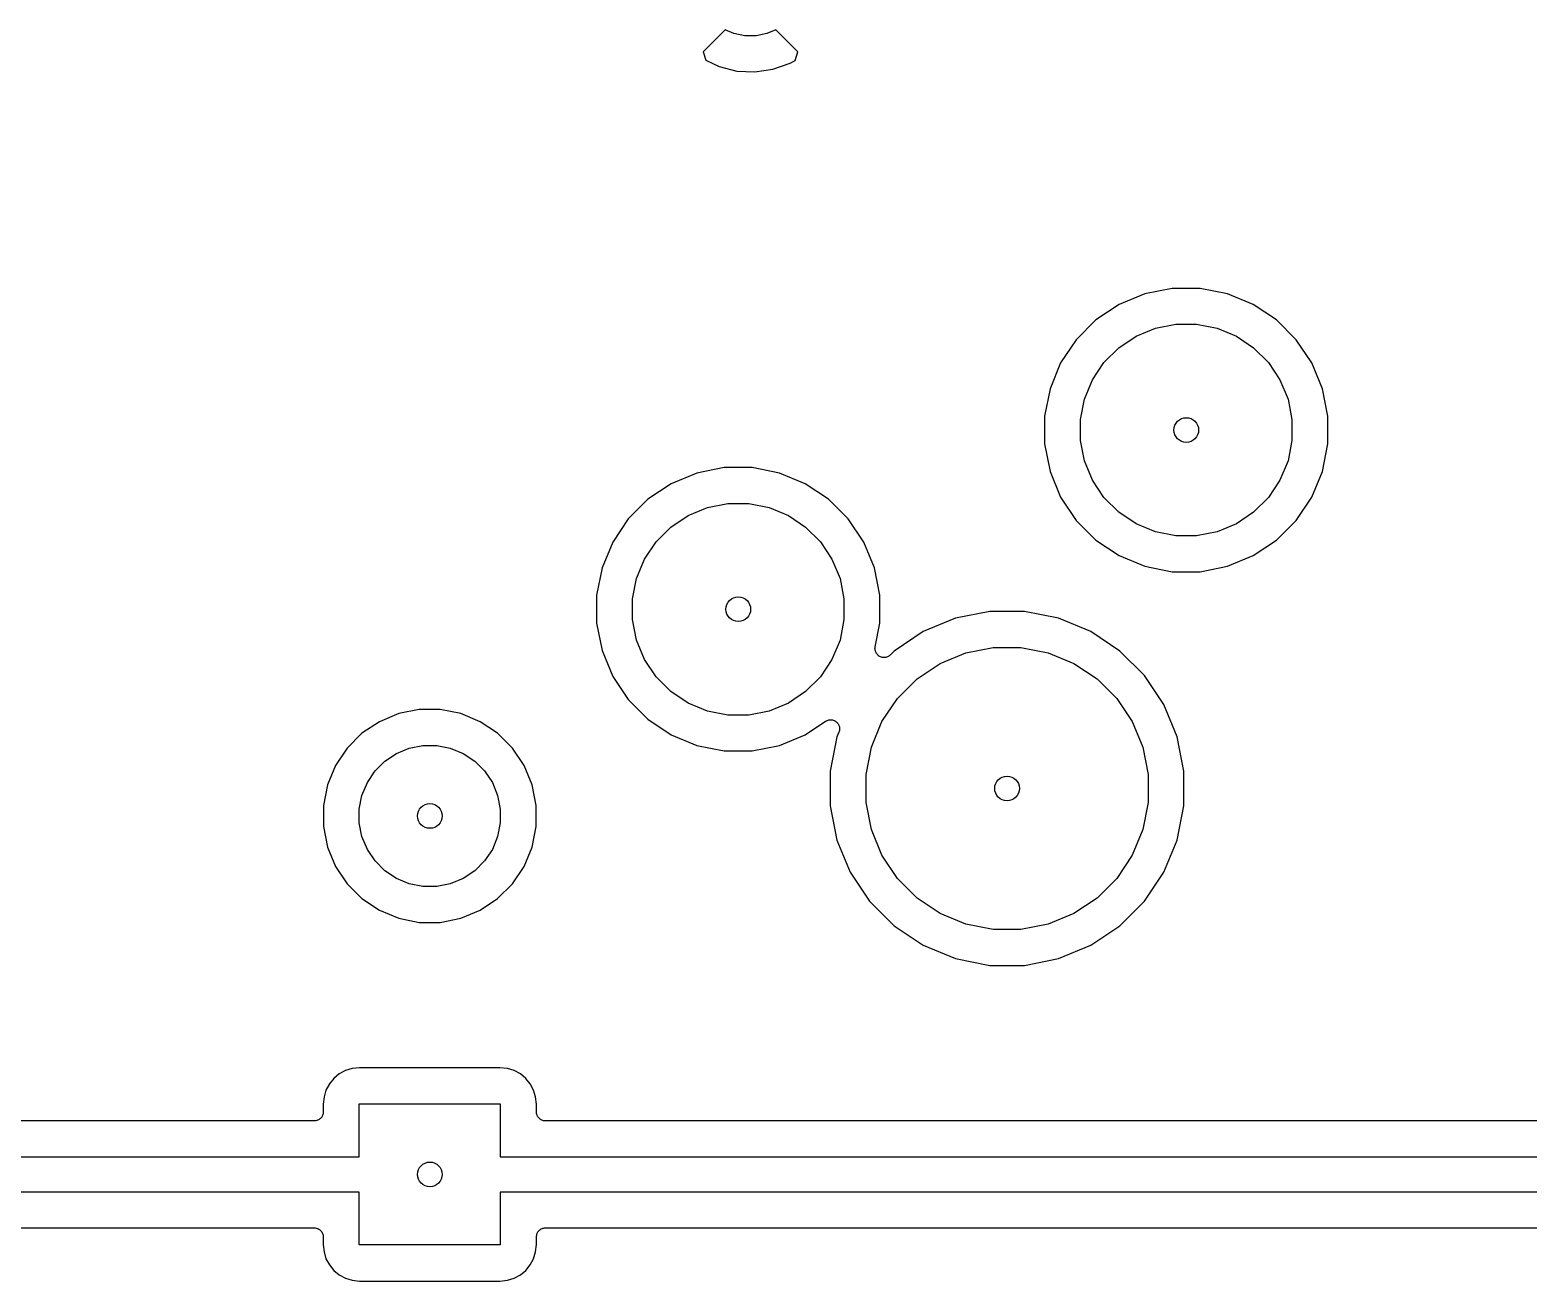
# Model space of a CAD drawing. Extents: x 1.5 to 15, y -8.3 to -3.1.
# Drawn here: x 13.043 to 13.879, y -4.9 to -4.201 of the extents above; entities that cross this region are included whole.
import ezdxf

# ---------------------------------------------------------------- set-up
doc = ezdxf.new("R2010")
doc.units = 0
doc.header["$MEASUREMENT"] = 0
doc.layers.add('BLACK', color=7, linetype='CONTINUOUS')

msp = doc.modelspace()

# ---------------------------------------------------------------- linework, layer by layer
at = {"layer": 'BLACK', "linetype": 'CONTINUOUS'}
for p, q in [((13.4308, -4.20148), (13.4185, -4.21375)), ((13.4357, -4.20351), (13.4308, -4.20148)), ((13.4418, -4.20472), (13.4357, -4.20351)), ((13.448, -4.20472), (13.4418, -4.20472)), ((13.4541, -4.20351), (13.448, -4.20472)), ((13.459, -4.20148), (13.4541, -4.20351)), ((13.4713, -4.21375), (13.459, -4.20148)), ((13.4185, -4.21375), (13.4199, -4.21836)), ((13.4199, -4.21836), (13.4274, -4.22195)), ((13.4274, -4.22195), (13.4373, -4.22441)), ((13.4574, -4.22342), (13.4671, -4.21997)), ((13.4671, -4.21997), (13.4699, -4.2185)), ((13.4699, -4.2185), (13.4713, -4.21375)), ((13.4373, -4.22441), (13.4474, -4.22491)), ((13.4474, -4.22491), (13.4574, -4.22342)), ((13.6803, -4.34565), (13.665, -4.34869)), ((13.6959, -4.34565), (13.6803, -4.34565)), ((13.7111, -4.34869), (13.6959, -4.34565)), ((13.6506, -4.35465), (13.6377, -4.3633)), ((13.665, -4.34869), (13.6506, -4.35465)), ((13.7255, -4.35465), (13.7111, -4.34869)), ((13.7385, -4.3633), (13.7255, -4.35465)), ((13.6377, -4.3633), (13.6267, -4.37431)), ((13.7495, -4.37431), (13.7385, -4.3633)), ((13.6504, -4.37883), (13.6601, -4.37237)), ((13.6601, -4.37237), (13.6709, -4.36792)), ((13.6709, -4.36792), (13.6823, -4.36565)), ((13.6823, -4.36565), (13.6939, -4.36565)), ((13.6939, -4.36565), (13.7053, -4.36792)), ((13.7053, -4.36792), (13.7161, -4.37237)), ((13.7161, -4.37237), (13.7257, -4.37883)), ((13.6267, -4.37431), (13.618, -4.38726)), ((13.6422, -4.38706), (13.6504, -4.37883)), ((13.7257, -4.37883), (13.734, -4.38706)), ((13.7581, -4.38726), (13.7495, -4.37431)), ((13.618, -4.38726), (13.6121, -4.40165)), ((13.6358, -4.39673), (13.6422, -4.38706)), ((13.734, -4.38706), (13.7404, -4.39673)), ((13.7641, -4.40165), (13.7581, -4.38726)), ((13.6313, -4.40748), (13.6358, -4.39673)), ((13.7404, -4.39673), (13.7449, -4.40748)), ((13.6121, -4.40165), (13.609, -4.41692)), ((13.7671, -4.41692), (13.7641, -4.40165)), ((13.629, -4.41889), (13.6313, -4.40748)), ((13.7449, -4.40748), (13.7471, -4.41889)), ((13.609, -4.41692), (13.609, -4.43249)), ((13.629, -4.43052), (13.629, -4.41889)), ((13.7471, -4.41889), (13.7471, -4.43052)), ((13.7671, -4.43249), (13.7671, -4.41692)), ((13.6313, -4.44193), (13.629, -4.43052)), ((13.7471, -4.43052), (13.7449, -4.44193)), ((13.609, -4.43249), (13.6121, -4.44776)), ((13.7641, -4.44776), (13.7671, -4.43249)), ((13.4303, -4.44565), (13.415, -4.44869)), ((13.4459, -4.44565), (13.4303, -4.44565)), ((13.4611, -4.44869), (13.4459, -4.44565)), ((13.6121, -4.44776), (13.618, -4.46215)), ((13.6358, -4.45268), (13.6313, -4.44193)), ((13.7449, -4.44193), (13.7404, -4.45268)), ((13.7581, -4.46215), (13.7641, -4.44776)), ((13.4006, -4.45465), (13.3877, -4.4633)), ((13.415, -4.44869), (13.4006, -4.45465)), ((13.4755, -4.45465), (13.4611, -4.44869)), ((13.4885, -4.4633), (13.4755, -4.45465)), ((13.6422, -4.46235), (13.6358, -4.45268)), ((13.7404, -4.45268), (13.734, -4.46235)), ((13.3877, -4.4633), (13.3767, -4.47431)), ((13.4995, -4.47431), (13.4885, -4.4633)), ((13.618, -4.46215), (13.6267, -4.4751)), ((13.6504, -4.47058), (13.6422, -4.46235)), ((13.734, -4.46235), (13.7257, -4.47058)), ((13.7495, -4.4751), (13.7581, -4.46215)), ((13.4004, -4.47883), (13.4101, -4.47237)), ((13.4101, -4.47237), (13.4209, -4.46792)), ((13.4209, -4.46792), (13.4323, -4.46565)), ((13.4323, -4.46565), (13.4439, -4.46565)), ((13.4439, -4.46565), (13.4553, -4.46792)), ((13.4553, -4.46792), (13.4661, -4.47237)), ((13.4661, -4.47237), (13.4757, -4.47883)), ((13.6601, -4.47704), (13.6504, -4.47058)), ((13.7257, -4.47058), (13.7161, -4.47704)), ((13.3767, -4.47431), (13.368, -4.48726)), ((13.3922, -4.48706), (13.4004, -4.47883)), ((13.4757, -4.47883), (13.484, -4.48706)), ((13.5081, -4.48726), (13.4995, -4.47431)), ((13.6267, -4.4751), (13.6377, -4.48611)), ((13.6709, -4.48149), (13.6601, -4.47704)), ((13.7161, -4.47704), (13.7053, -4.48149)), ((13.7385, -4.48611), (13.7495, -4.4751)), ((13.368, -4.48726), (13.3621, -4.50165)), ((13.3858, -4.49673), (13.3922, -4.48706)), ((13.484, -4.48706), (13.4904, -4.49673)), ((13.5141, -4.50165), (13.5081, -4.48726)), ((13.6377, -4.48611), (13.6506, -4.49476)), ((13.6823, -4.48376), (13.6709, -4.48149)), ((13.6939, -4.48376), (13.6823, -4.48376)), ((13.7053, -4.48149), (13.6939, -4.48376)), ((13.7255, -4.49476), (13.7385, -4.48611)), ((13.3813, -4.50748), (13.3858, -4.49673)), ((13.4904, -4.49673), (13.4949, -4.50748)), ((13.6506, -4.49476), (13.665, -4.50072)), ((13.7111, -4.50072), (13.7255, -4.49476)), ((13.3621, -4.50165), (13.359, -4.51692)), ((13.5171, -4.51692), (13.5141, -4.50165)), ((13.665, -4.50072), (13.6803, -4.50376)), ((13.6803, -4.50376), (13.6959, -4.50376)), ((13.6959, -4.50376), (13.7111, -4.50072)), ((13.379, -4.51889), (13.3813, -4.50748)), ((13.4949, -4.50748), (13.4971, -4.51889)), ((13.359, -4.51692), (13.359, -4.53249)), ((13.379, -4.53052), (13.379, -4.51889)), ((13.4971, -4.51889), (13.4971, -4.53052)), ((13.5171, -4.53249), (13.5171, -4.51692)), ((13.3813, -4.54193), (13.379, -4.53052)), ((13.4971, -4.53052), (13.4949, -4.54193)), ((13.5593, -4.52976), (13.5413, -4.5372)), ((13.5784, -4.52596), (13.5593, -4.52976)), ((13.5978, -4.52596), (13.5784, -4.52596)), ((13.6169, -4.52976), (13.5978, -4.52596)), ((13.6349, -4.5372), (13.6169, -4.52976)), ((13.359, -4.53249), (13.3621, -4.54776)), ((13.5145, -4.54568), (13.5171, -4.53249)), ((13.5413, -4.5372), (13.5251, -4.54801)), ((13.651, -4.54801), (13.6349, -4.5372)), ((13.3621, -4.54776), (13.368, -4.56215)), ((13.3858, -4.55268), (13.3813, -4.54193)), ((13.4949, -4.54193), (13.4904, -4.55268)), ((13.5144, -4.54664), (13.5145, -4.54616)), ((13.5144, -4.54665), (13.5144, -4.54664)), ((13.5145, -4.54713), (13.5144, -4.54665)), ((13.5144, -4.54665), (13.5144, -4.54665)), ((13.5145, -4.54616), (13.5145, -4.54568)), ((13.5145, -4.54761), (13.5145, -4.54713)), ((13.5145, -4.54762), (13.5145, -4.54761)), ((13.5145, -4.54763), (13.5145, -4.54762)), ((13.5147, -4.54809), (13.5145, -4.54763)), ((13.5148, -4.54855), (13.5147, -4.54809)), ((13.5251, -4.54801), (13.523, -4.55019)), ((13.5651, -4.54899), (13.5803, -4.54596)), ((13.5803, -4.54596), (13.5958, -4.54596)), ((13.5958, -4.54596), (13.6111, -4.54899)), ((13.6648, -4.56176), (13.651, -4.54801)), ((13.3922, -4.56235), (13.3858, -4.55268)), ((13.4904, -4.55268), (13.484, -4.56235)), ((13.5148, -4.54856), (13.5148, -4.54855)), ((13.5148, -4.54855), (13.5148, -4.54855)), ((13.515, -4.54899), (13.5148, -4.54856)), ((13.5153, -4.54941), (13.515, -4.54899)), ((13.5153, -4.54942), (13.5153, -4.54941)), ((13.5156, -4.54979), (13.5153, -4.54942)), ((13.5153, -4.54942), (13.5153, -4.54942)), ((13.5159, -4.55017), (13.5156, -4.54979)), ((13.5159, -4.55018), (13.5159, -4.55017)), ((13.5159, -4.55017), (13.5159, -4.55017)), ((13.5162, -4.55048), (13.5159, -4.55018)), ((13.5166, -4.55079), (13.5162, -4.55048)), ((13.5166, -4.5508), (13.5166, -4.55079)), ((13.5171, -4.55103), (13.5166, -4.5508)), ((13.5166, -4.5508), (13.5166, -4.5508)), ((13.5175, -4.55126), (13.5171, -4.55103)), ((13.5175, -4.55127), (13.5175, -4.55126)), ((13.5175, -4.55126), (13.5175, -4.55126)), ((13.518, -4.55141), (13.5175, -4.55127)), ((13.5184, -4.55155), (13.518, -4.55141)), ((13.5184, -4.55156), (13.5184, -4.55155)), ((13.5184, -4.55155), (13.5184, -4.55155)), ((13.5189, -4.55161), (13.5184, -4.55156)), ((13.5194, -4.55166), (13.5189, -4.55161)), ((13.5199, -4.55162), (13.5194, -4.55166)), ((13.5194, -4.55166), (13.5194, -4.55166)), ((13.5194, -4.55166), (13.5194, -4.55166)), ((13.5203, -4.55157), (13.5199, -4.55162)), ((13.5204, -4.55157), (13.5203, -4.55157)), ((13.5208, -4.55144), (13.5204, -4.55157)), ((13.5204, -4.55157), (13.5204, -4.55157)), ((13.5213, -4.5513), (13.5208, -4.55144)), ((13.5217, -4.55107), (13.5213, -4.5513)), ((13.5213, -4.5513), (13.5213, -4.5513)), ((13.5213, -4.5513), (13.5213, -4.5513)), ((13.5221, -4.55085), (13.5217, -4.55107)), ((13.5222, -4.55085), (13.5221, -4.55085)), ((13.5225, -4.55054), (13.5222, -4.55085)), ((13.5222, -4.55085), (13.5222, -4.55085)), ((13.5229, -4.55024), (13.5225, -4.55054)), ((13.523, -4.55019), (13.5229, -4.55023)), ((13.5229, -4.55023), (13.5229, -4.55023)), ((13.5229, -4.55023), (13.5229, -4.55023)), ((13.5229, -4.55023), (13.5229, -4.55024)), ((13.5379, -4.56354), (13.5508, -4.55493)), ((13.5508, -4.55493), (13.5651, -4.54899)), ((13.6111, -4.54899), (13.6254, -4.55493)), ((13.6254, -4.55493), (13.6383, -4.56354)), ((13.368, -4.56215), (13.3767, -4.5751)), ((13.4004, -4.57058), (13.3922, -4.56235)), ((13.484, -4.56235), (13.4757, -4.57058)), ((13.5269, -4.57451), (13.5379, -4.56354)), ((13.6383, -4.56354), (13.6493, -4.57451)), ((13.6756, -4.57793), (13.6648, -4.56176)), ((13.4101, -4.57704), (13.4004, -4.57058)), ((13.4757, -4.57058), (13.4661, -4.57704)), ((13.2601, -4.58069), (13.2486, -4.58297)), ((13.2718, -4.58069), (13.2601, -4.58069)), ((13.2833, -4.58297), (13.2718, -4.58069)), ((13.3767, -4.5751), (13.3877, -4.58611)), ((13.4209, -4.58149), (13.4101, -4.57704)), ((13.4323, -4.58376), (13.4209, -4.58149)), ((13.4553, -4.58149), (13.4439, -4.58376)), ((13.4661, -4.57704), (13.4553, -4.58149)), ((13.5183, -4.58741), (13.5269, -4.57451)), ((13.6493, -4.57451), (13.6579, -4.58741)), ((13.683, -4.5959), (13.6756, -4.57793)), ((13.2378, -4.58745), (13.2281, -4.59394)), ((13.2486, -4.58297), (13.2378, -4.58745)), ((13.2941, -4.58745), (13.2833, -4.58297)), ((13.3038, -4.59394), (13.2941, -4.58745)), ((13.3877, -4.58611), (13.4006, -4.59476)), ((13.4439, -4.58376), (13.4323, -4.58376)), ((13.4755, -4.59476), (13.4868, -4.58722)), ((13.4868, -4.58722), (13.4869, -4.58718)), ((13.4869, -4.58718), (13.4873, -4.58695)), ((13.4869, -4.58718), (13.4869, -4.58718)), ((13.4869, -4.58718), (13.4869, -4.58718)), ((13.4869, -4.58718), (13.4869, -4.58718)), ((13.4873, -4.58695), (13.4877, -4.58673)), ((13.4877, -4.58673), (13.4878, -4.58673)), ((13.4878, -4.58673), (13.4882, -4.5866)), ((13.4878, -4.58673), (13.4878, -4.58673)), ((13.4882, -4.5866), (13.4887, -4.58646)), ((13.4887, -4.58646), (13.4892, -4.58642)), ((13.4887, -4.58646), (13.4887, -4.58646)), ((13.4887, -4.58646), (13.4887, -4.58646)), ((13.4892, -4.58642), (13.4897, -4.58637)), ((13.4897, -4.58637), (13.4897, -4.58637)), ((13.4897, -4.58637), (13.4897, -4.58637)), ((13.4897, -4.58637), (13.4902, -4.58643)), ((13.4902, -4.58643), (13.4906, -4.58648)), ((13.4906, -4.58648), (13.4906, -4.58648)), ((13.4906, -4.58648), (13.4906, -4.58648)), ((13.4906, -4.58648), (13.4911, -4.58663)), ((13.4911, -4.58663), (13.4916, -4.58677)), ((13.4916, -4.58677), (13.4916, -4.58677)), ((13.4916, -4.58677), (13.4916, -4.58677)), ((13.4916, -4.58677), (13.492, -4.58701)), ((13.492, -4.58701), (13.4924, -4.58723)), ((13.4924, -4.58723), (13.4924, -4.58724)), ((13.4924, -4.58724), (13.4924, -4.58724)), ((13.4924, -4.58724), (13.4928, -4.58755)), ((13.4928, -4.58755), (13.4932, -4.58786)), ((13.4932, -4.58786), (13.4932, -4.58786)), ((13.4932, -4.58786), (13.4932, -4.58787)), ((13.4932, -4.58787), (13.4935, -4.58824)), ((13.4935, -4.58824), (13.4938, -4.58861)), ((13.4938, -4.58861), (13.4938, -4.58862)), ((13.4938, -4.58862), (13.4938, -4.58862)), ((13.4938, -4.58862), (13.494, -4.58906)), ((13.494, -4.58906), (13.4942, -4.58948)), ((13.4942, -4.58948), (13.4942, -4.58948)), ((13.4942, -4.58948), (13.4942, -4.58949)), ((13.4942, -4.58949), (13.4944, -4.58996)), ((13.5124, -4.60174), (13.5183, -4.58741)), ((13.6579, -4.58741), (13.6638, -4.60174)), ((13.2281, -4.59394), (13.2198, -4.60221)), ((13.3121, -4.60221), (13.3038, -4.59394)), ((13.4006, -4.59476), (13.415, -4.60072)), ((13.4611, -4.60072), (13.4755, -4.59476)), ((13.4931, -4.5959), (13.4894, -4.61498)), ((13.4942, -4.59329), (13.4931, -4.5959)), ((13.4944, -4.59283), (13.4942, -4.59329)), ((13.4944, -4.58996), (13.4945, -4.59041)), ((13.4945, -4.59237), (13.4944, -4.59283)), ((13.4945, -4.59041), (13.4945, -4.59042)), ((13.4945, -4.59042), (13.4945, -4.59042)), ((13.4945, -4.59042), (13.4946, -4.59092)), ((13.4946, -4.59188), (13.4945, -4.59235)), ((13.4945, -4.59235), (13.4945, -4.59236)), ((13.4945, -4.59236), (13.4945, -4.59237)), ((13.4946, -4.59092), (13.4946, -4.59138)), ((13.4946, -4.59138), (13.4946, -4.59139)), ((13.4946, -4.59139), (13.4946, -4.59139)), ((13.4946, -4.59139), (13.4946, -4.59188)), ((13.6868, -4.61498), (13.683, -4.5959)), ((13.2198, -4.60221), (13.2134, -4.61194)), ((13.2409, -4.60948), (13.2473, -4.60517)), ((13.2473, -4.60517), (13.2545, -4.6022)), ((13.2545, -4.6022), (13.2621, -4.60069)), ((13.2621, -4.60069), (13.2698, -4.60069)), ((13.2698, -4.60069), (13.2774, -4.6022)), ((13.2774, -4.6022), (13.2846, -4.60517)), ((13.2846, -4.60517), (13.2911, -4.60948)), ((13.3186, -4.61194), (13.3121, -4.60221)), ((13.415, -4.60072), (13.4303, -4.60376)), ((13.4303, -4.60376), (13.4459, -4.60376)), ((13.4459, -4.60376), (13.4611, -4.60072)), ((13.5094, -4.61695), (13.5124, -4.60174)), ((13.6638, -4.60174), (13.6668, -4.61695)), ((13.2134, -4.61194), (13.2089, -4.62274)), ((13.2311, -4.62141), (13.2354, -4.61496)), ((13.2354, -4.61496), (13.2409, -4.60948)), ((13.2911, -4.60948), (13.2965, -4.61496)), ((13.2965, -4.61496), (13.3009, -4.62141)), ((13.3231, -4.62274), (13.3186, -4.61194)), ((13.4894, -4.61498), (13.4894, -4.63443)), ((13.6868, -4.63443), (13.6868, -4.61498)), ((13.2089, -4.62274), (13.2066, -4.63421)), ((13.2281, -4.62858), (13.2311, -4.62141)), ((13.3009, -4.62141), (13.3038, -4.62858)), ((13.3253, -4.63421), (13.3231, -4.62274)), ((13.5094, -4.63246), (13.5094, -4.61695)), ((13.6668, -4.61695), (13.6668, -4.63246)), ((13.2266, -4.63618), (13.2281, -4.62858)), ((13.3038, -4.62858), (13.3053, -4.63618)), ((13.2066, -4.63421), (13.2066, -4.64591)), ((13.2266, -4.64394), (13.2266, -4.63618)), ((13.3053, -4.63618), (13.3053, -4.64394)), ((13.3253, -4.64591), (13.3253, -4.63421)), ((13.4894, -4.63443), (13.4931, -4.65351)), ((13.5124, -4.64767), (13.5094, -4.63246)), ((13.6668, -4.63246), (13.6638, -4.64767)), ((13.683, -4.65351), (13.6868, -4.63443)), ((13.2066, -4.64591), (13.2089, -4.65738)), ((13.2281, -4.65154), (13.2266, -4.64394)), ((13.3053, -4.64394), (13.3038, -4.65154)), ((13.3231, -4.65738), (13.3253, -4.64591)), ((13.5183, -4.662), (13.5124, -4.64767)), ((13.6638, -4.64767), (13.6579, -4.662)), ((13.2311, -4.65871), (13.2281, -4.65154)), ((13.3038, -4.65154), (13.3009, -4.65871)), ((13.4931, -4.65351), (13.5006, -4.67148)), ((13.6756, -4.67148), (13.683, -4.65351)), ((13.2089, -4.65738), (13.2134, -4.66818)), ((13.2354, -4.66516), (13.2311, -4.65871)), ((13.3009, -4.65871), (13.2965, -4.66516)), ((13.3186, -4.66818), (13.3231, -4.65738)), ((13.5269, -4.6749), (13.5183, -4.662)), ((13.6579, -4.662), (13.6493, -4.6749)), ((13.2134, -4.66818), (13.2198, -4.67791)), ((13.2409, -4.67064), (13.2354, -4.66516)), ((13.2473, -4.67495), (13.2409, -4.67064)), ((13.2911, -4.67064), (13.2846, -4.67495)), ((13.2965, -4.66516), (13.2911, -4.67064)), ((13.3121, -4.67791), (13.3186, -4.66818)), ((13.5006, -4.67148), (13.5114, -4.68765)), ((13.6648, -4.68765), (13.6756, -4.67148)), ((13.2198, -4.67791), (13.2281, -4.68617)), ((13.2545, -4.67792), (13.2473, -4.67495)), ((13.2621, -4.67943), (13.2545, -4.67792)), ((13.2698, -4.67943), (13.2621, -4.67943)), ((13.2774, -4.67792), (13.2698, -4.67943)), ((13.2846, -4.67495), (13.2774, -4.67792)), ((13.3038, -4.68617), (13.3121, -4.67791)), ((13.5379, -4.68587), (13.5269, -4.6749)), ((13.6493, -4.6749), (13.6383, -4.68587)), ((13.2281, -4.68617), (13.2378, -4.69267)), ((13.2941, -4.69267), (13.3038, -4.68617)), ((13.5114, -4.68765), (13.5251, -4.7014)), ((13.5508, -4.69448), (13.5379, -4.68587)), ((13.6383, -4.68587), (13.6254, -4.69448)), ((13.651, -4.7014), (13.6648, -4.68765)), ((13.2378, -4.69267), (13.2486, -4.69715)), ((13.2486, -4.69715), (13.2601, -4.69943)), ((13.2718, -4.69943), (13.2833, -4.69715)), ((13.2833, -4.69715), (13.2941, -4.69267)), ((13.5651, -4.70042), (13.5508, -4.69448)), ((13.6254, -4.69448), (13.6111, -4.70042)), ((13.2601, -4.69943), (13.2718, -4.69943)), ((13.5251, -4.7014), (13.5413, -4.71221)), ((13.5803, -4.70344), (13.5651, -4.70042)), ((13.5958, -4.70344), (13.5803, -4.70344)), ((13.6111, -4.70042), (13.5958, -4.70344)), ((13.6349, -4.71221), (13.651, -4.7014)), ((13.5413, -4.71221), (13.5593, -4.71965)), ((13.6169, -4.71965), (13.6349, -4.71221)), ((13.5593, -4.71965), (13.5784, -4.72344)), ((13.5784, -4.72344), (13.5978, -4.72344)), ((13.5978, -4.72344), (13.6169, -4.71965)), ((13.2189, -4.78212), (13.2154, -4.78398)), ((13.2227, -4.78098), (13.2189, -4.78212)), ((13.2268, -4.78057), (13.2227, -4.78098)), ((13.3051, -4.78057), (13.2268, -4.78057)), ((13.3093, -4.78098), (13.3051, -4.78057)), ((13.313, -4.78212), (13.3093, -4.78098)), ((13.3165, -4.78398), (13.313, -4.78212)), ((13.2099, -4.78952), (13.208, -4.793)), ((13.2124, -4.78648), (13.2099, -4.78952)), ((13.2154, -4.78398), (13.2124, -4.78648)), ((13.3195, -4.78648), (13.3165, -4.78398)), ((13.322, -4.78952), (13.3195, -4.78648)), ((13.3239, -4.793), (13.322, -4.78952)), ((13.2069, -4.79677), (13.2065, -4.80093)), ((13.208, -4.793), (13.2069, -4.79677)), ((13.325, -4.79677), (13.3239, -4.793)), ((13.3255, -4.80093), (13.325, -4.79677)), ((13.2061, -4.80719), (13.2058, -4.8076)), ((13.2062, -4.8067), (13.2061, -4.80715)), ((13.2061, -4.80715), (13.2061, -4.80717)), ((13.2061, -4.80717), (13.2061, -4.80719)), ((13.2064, -4.80626), (13.2062, -4.8067)), ((13.2065, -4.80529), (13.2064, -4.80576)), ((13.2064, -4.80576), (13.2064, -4.80622)), ((13.2064, -4.80622), (13.2064, -4.80624)), ((13.2064, -4.80624), (13.2064, -4.80626)), ((13.2065, -4.80093), (13.2065, -4.80522)), ((13.2065, -4.80522), (13.2065, -4.80525)), ((13.2065, -4.80525), (13.2065, -4.80525)), ((13.2065, -4.80525), (13.2065, -4.80525)), ((13.2065, -4.80525), (13.2065, -4.80529)), ((13.2266, -4.83022), (13.2266, -4.80069)), ((13.2266, -4.80069), (13.3053, -4.80069)), ((13.3053, -4.80069), (13.3053, -4.83022)), ((13.3255, -4.80522), (13.3255, -4.80093)), ((13.3255, -4.80569), (13.3255, -4.80522)), ((13.3255, -4.80615), (13.3255, -4.80569)), ((13.3255, -4.80617), (13.3255, -4.80615)), ((13.3256, -4.80619), (13.3255, -4.80617)), ((13.3257, -4.80664), (13.3256, -4.80619)), ((13.3258, -4.80709), (13.3257, -4.80664)), ((13.3258, -4.80711), (13.3258, -4.80709)), ((13.3258, -4.80712), (13.3258, -4.80711)), ((13.3261, -4.80754), (13.3258, -4.80712)), ((13.2015, -4.81022), (12.018, -4.81022)), ((13.2019, -4.81017), (13.2015, -4.81022)), ((13.2024, -4.81013), (13.2019, -4.81017)), ((13.2029, -4.80999), (13.2024, -4.81012)), ((13.2024, -4.81012), (13.2024, -4.81012)), ((13.2024, -4.81012), (13.2024, -4.81013)), ((13.2033, -4.80985), (13.2029, -4.80999)), ((13.2034, -4.80984), (13.2033, -4.80985)), ((13.2038, -4.80962), (13.2034, -4.80984)), ((13.2034, -4.80984), (13.2034, -4.80984)), ((13.2042, -4.8094), (13.2038, -4.80962)), ((13.2046, -4.80908), (13.2042, -4.80938)), ((13.2042, -4.80938), (13.2042, -4.80939)), ((13.2042, -4.80939), (13.2042, -4.8094)), ((13.205, -4.80879), (13.2046, -4.80908)), ((13.2053, -4.8084), (13.205, -4.80876)), ((13.205, -4.80876), (13.205, -4.80878)), ((13.205, -4.80878), (13.205, -4.80879)), ((13.2056, -4.80804), (13.2053, -4.8084)), ((13.2058, -4.8076), (13.2056, -4.80801)), ((13.2056, -4.80801), (13.2056, -4.80803)), ((13.2056, -4.80803), (13.2056, -4.80804)), ((13.3263, -4.80795), (13.3261, -4.80754)), ((13.3263, -4.80797), (13.3263, -4.80795)), ((13.3263, -4.80798), (13.3263, -4.80797)), ((13.3266, -4.80835), (13.3263, -4.80798)), ((13.3269, -4.80871), (13.3266, -4.80835)), ((13.3269, -4.80873), (13.3269, -4.80871)), ((13.3269, -4.80874), (13.3269, -4.80873)), ((13.3273, -4.80904), (13.3269, -4.80874)), ((13.3276, -4.80934), (13.3273, -4.80904)), ((13.3276, -4.80935), (13.3276, -4.80934)), ((13.3277, -4.80936), (13.3276, -4.80935)), ((13.3281, -4.80959), (13.3277, -4.80936)), ((13.3285, -4.80981), (13.3281, -4.80959)), ((13.3285, -4.80982), (13.3285, -4.80981)), ((13.3285, -4.80983), (13.3285, -4.80982)), ((13.329, -4.80996), (13.3285, -4.80983)), ((13.3294, -4.81011), (13.329, -4.80996)), ((13.3295, -4.81011), (13.3294, -4.81011)), ((13.3294, -4.81011), (13.3294, -4.81011)), ((13.3299, -4.81016), (13.3295, -4.81011)), ((13.3304, -4.81022), (13.3299, -4.81016)), ((13.3305, -4.81022), (13.3304, -4.81022)), ((13.3304, -4.81022), (13.3304, -4.81022)), ((13.3304, -4.81022), (13.3304, -4.81022)), ((13.3304, -4.81022), (13.3304, -4.81022)), ((13.9515, -4.81022), (13.3305, -4.81022)), ((11.9928, -4.83022), (13.2266, -4.83022)), ((13.3053, -4.83022), (13.9766, -4.83022)), ((13.2266, -4.8499), (11.9928, -4.8499)), ((13.2266, -4.87943), (13.2266, -4.8499)), ((13.9766, -4.8499), (13.3053, -4.8499)), ((13.3053, -4.8499), (13.3053, -4.87943)), ((12.018, -4.8699), (13.2015, -4.8699)), ((13.2015, -4.8699), (13.2015, -4.8699)), ((13.2015, -4.8699), (13.2015, -4.8699)), ((13.2015, -4.8699), (13.2015, -4.8699)), ((13.2015, -4.8699), (13.2015, -4.8699)), ((13.2015, -4.8699), (13.202, -4.86995)), ((13.202, -4.86995), (13.2025, -4.87)), ((13.2025, -4.87), (13.2025, -4.87001)), ((13.2025, -4.87001), (13.2025, -4.87001)), ((13.2025, -4.87001), (13.203, -4.87015)), ((13.203, -4.87015), (13.2034, -4.87029)), ((13.2034, -4.87029), (13.2034, -4.8703)), ((13.2034, -4.8703), (13.2034, -4.87031)), ((13.2034, -4.87031), (13.2039, -4.87053)), ((13.2039, -4.87053), (13.2043, -4.87076)), ((13.2043, -4.87076), (13.2043, -4.87077)), ((13.2043, -4.87077), (13.2043, -4.87078)), ((13.2043, -4.87078), (13.2047, -4.87108)), ((13.2047, -4.87108), (13.205, -4.87138)), ((13.205, -4.87138), (13.205, -4.87139)), ((13.205, -4.87139), (13.205, -4.8714)), ((13.205, -4.8714), (13.2053, -4.87177)), ((13.2053, -4.87177), (13.2056, -4.87213)), ((13.2056, -4.87213), (13.2056, -4.87215)), ((13.2056, -4.87215), (13.2057, -4.87216)), ((13.2057, -4.87216), (13.2059, -4.87258)), ((13.2059, -4.87258), (13.2061, -4.873)), ((13.2061, -4.873), (13.2061, -4.87301)), ((13.2061, -4.87301), (13.2061, -4.87303)), ((13.2061, -4.87303), (13.2062, -4.87348)), ((13.2062, -4.87348), (13.2064, -4.87393)), ((13.2064, -4.87393), (13.2064, -4.87395)), ((13.2064, -4.87395), (13.2064, -4.87396)), ((13.2064, -4.87396), (13.2064, -4.87443)), ((13.3255, -4.87436), (13.3256, -4.8739)), ((13.3256, -4.87386), (13.3257, -4.87341)), ((13.3256, -4.87388), (13.3256, -4.87386)), ((13.3256, -4.8739), (13.3256, -4.87388)), ((13.3257, -4.87341), (13.3258, -4.87296)), ((13.3258, -4.87296), (13.3259, -4.87295)), ((13.3259, -4.87293), (13.3261, -4.87252)), ((13.3259, -4.87295), (13.3259, -4.87293)), ((13.3261, -4.87252), (13.3263, -4.87211)), ((13.3263, -4.87208), (13.3266, -4.87172)), ((13.3263, -4.87209), (13.3263, -4.87208)), ((13.3263, -4.87211), (13.3263, -4.87209)), ((13.3266, -4.87172), (13.3269, -4.87135)), ((13.3269, -4.87134), (13.327, -4.87133)), ((13.3269, -4.87135), (13.3269, -4.87134)), ((13.327, -4.87133), (13.3273, -4.87103)), ((13.3273, -4.87103), (13.3277, -4.87074)), ((13.3277, -4.87072), (13.3281, -4.8705)), ((13.3277, -4.87073), (13.3277, -4.87072)), ((13.3277, -4.87074), (13.3277, -4.87073)), ((13.3281, -4.8705), (13.3286, -4.87028)), ((13.3286, -4.87027), (13.329, -4.87013)), ((13.3286, -4.87028), (13.3286, -4.87027)), ((13.3286, -4.87027), (13.3286, -4.87027)), ((13.329, -4.87013), (13.3295, -4.87)), ((13.3295, -4.86999), (13.33, -4.86995)), ((13.3295, -4.87), (13.3295, -4.86999)), ((13.3295, -4.87), (13.3295, -4.87)), ((13.33, -4.86995), (13.3305, -4.8699)), ((13.3305, -4.8699), (13.9515, -4.8699)), ((13.2064, -4.87443), (13.2065, -4.8749)), ((13.2065, -4.8749), (13.2065, -4.87918)), ((13.2065, -4.87918), (13.2069, -4.88335)), ((13.3053, -4.87943), (13.2266, -4.87943)), ((13.325, -4.88335), (13.3255, -4.87918)), ((13.3255, -4.87483), (13.3255, -4.87436)), ((13.3255, -4.87487), (13.3255, -4.87483)), ((13.3255, -4.8749), (13.3255, -4.87487)), ((13.3255, -4.87487), (13.3255, -4.87487)), ((13.3255, -4.87487), (13.3255, -4.87487)), ((13.3255, -4.87918), (13.3255, -4.8749)), ((13.2069, -4.88335), (13.208, -4.88712)), ((13.208, -4.88712), (13.2099, -4.89059)), ((13.2099, -4.89059), (13.2124, -4.89364)), ((13.3195, -4.89364), (13.322, -4.89059)), ((13.322, -4.89059), (13.3239, -4.88712)), ((13.3239, -4.88712), (13.325, -4.88335)), ((13.2124, -4.89364), (13.2154, -4.89614)), ((13.2154, -4.89614), (13.2189, -4.898)), ((13.2189, -4.898), (13.2227, -4.89914)), ((13.2227, -4.89914), (13.2268, -4.89955)), ((13.3051, -4.89955), (13.3093, -4.89914)), ((13.3093, -4.89914), (13.313, -4.898)), ((13.313, -4.898), (13.3165, -4.89614)), ((13.3165, -4.89614), (13.3195, -4.89364)), ((13.2268, -4.89955), (13.3051, -4.89955))]:
    msp.add_line(p, q, dxfattribs=at)
at = {"layer": 'BLACK'}
for centre in [(13.6881, -4.4247), (13.4381, -4.5247), (13.5881, -4.6247), (13.266, -4.64006), (13.266, -4.84006)]:
    msp.add_circle(centre, 0.00689, dxfattribs=at)

doc.saveas('drawing.dxf')
